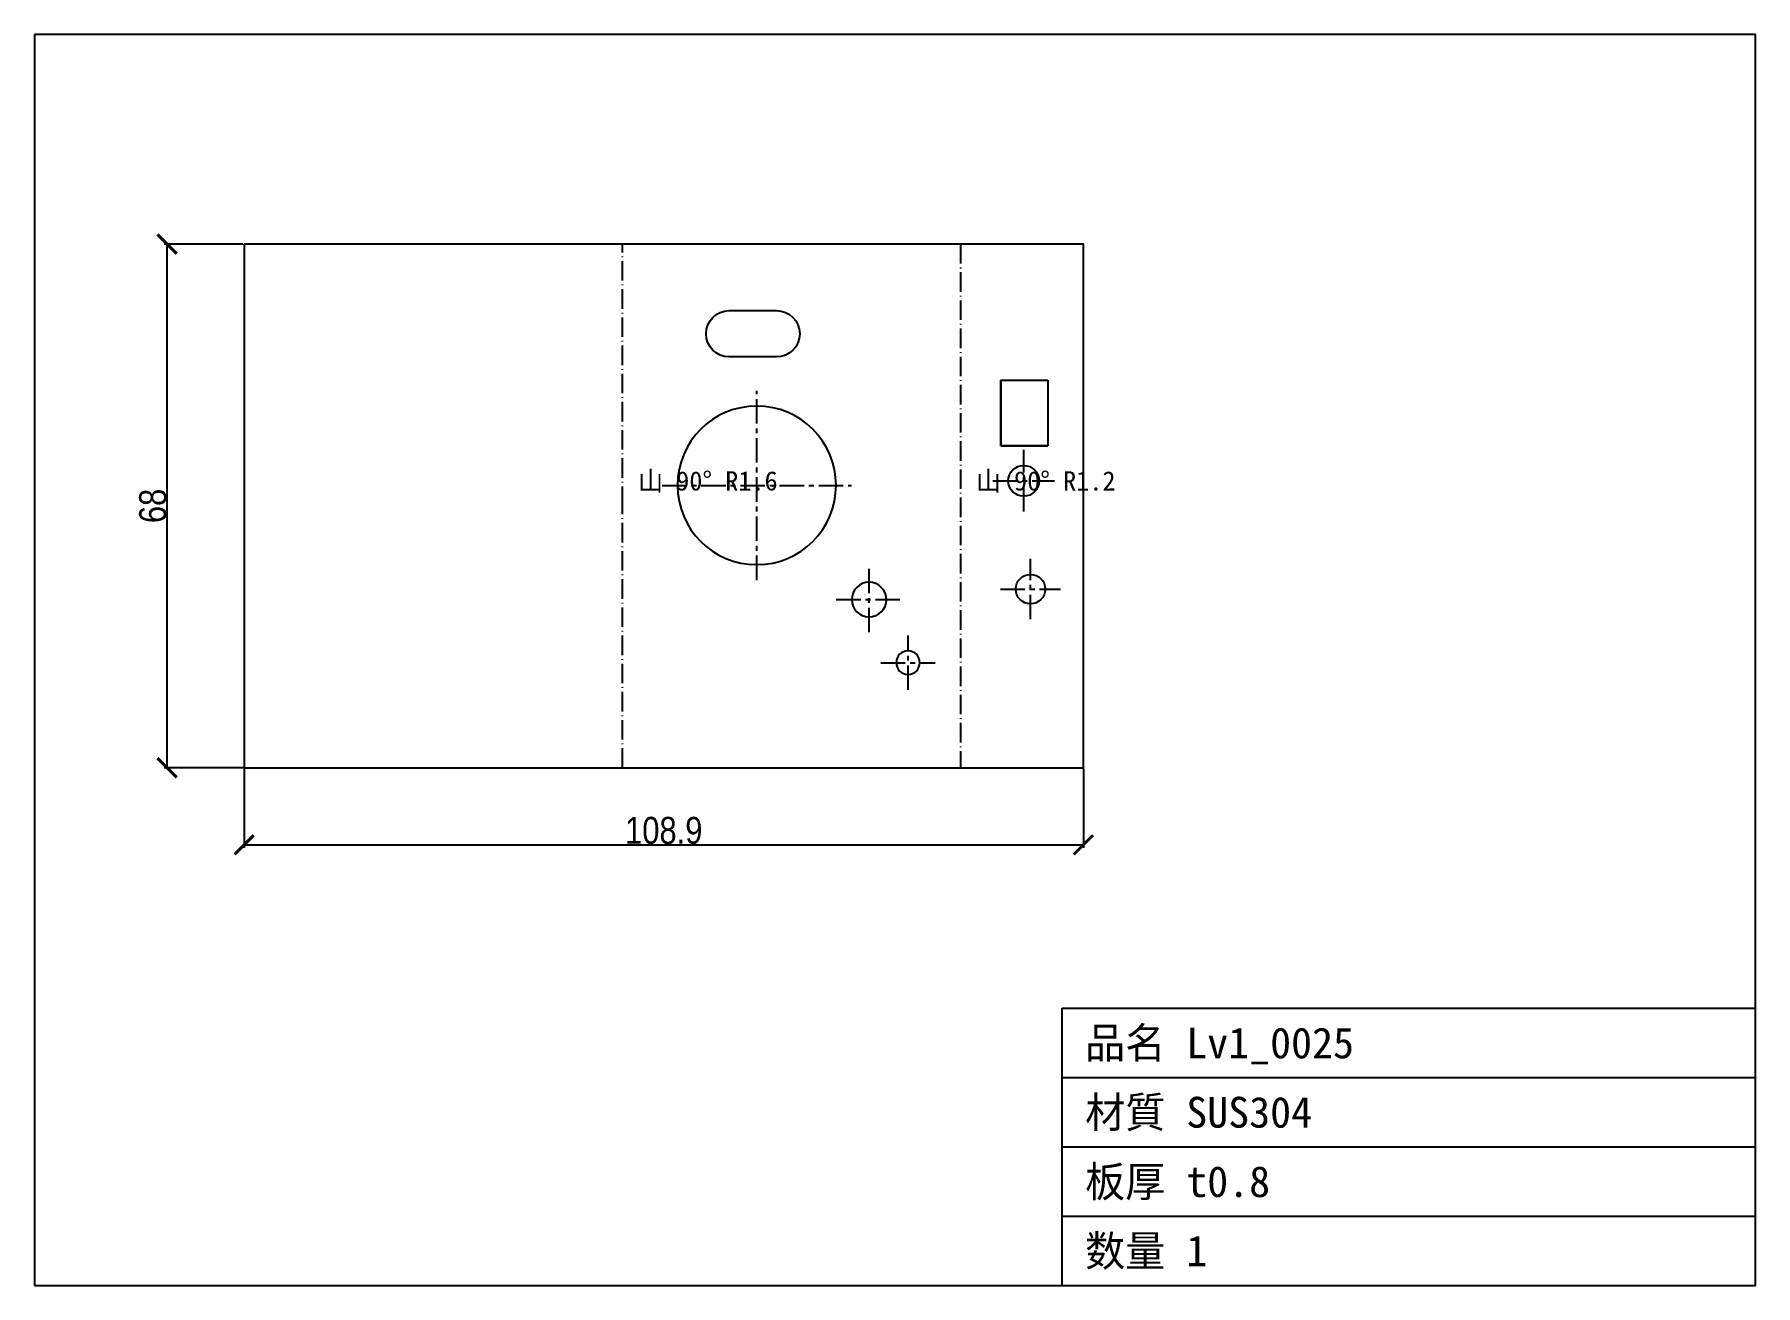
# Model space of a CAD drawing. Header units: millimetres. Extents: x -78 to 145, y -67 to 95.
import ezdxf

# ---------------------------------------------------------------- set-up
doc = ezdxf.new("R2010")
doc.units = ezdxf.units.MM
doc.linetypes.add('CENTER', pattern=[5.08, 3.175, -0.635, 0.635, -0.635])
doc.linetypes.add('DASHDOT', pattern=[3.556, 2.54, -0.508, 0, -0.508])
doc.styles.add('OpenSansCondensed-Light', font='OpenSansCondensed-Light.ttf')
doc.dimstyles.new('EZDXF', dxfattribs={"dimtxt": 0.25, "dimasz": 0.175, "dimexe": 0.375, "dimexo": 0.125, "dimgap": 0.1, "dimtad": 1, "dimlfac": 100, "dimzin": 12, "dimdsep": 46, "dimtxsty": 'OpenSansCondensed-Light', "dimblk": 'ARCHTICK', "dimcen": 2.5, "dimazin": 3, "dimtfac": 0.5, "dimtmove": 2, "dimatfit": 3})

# ---------------------------------------------------------------- blocks, each defined once
blk = doc.blocks.new('_ARCHTICK')
at = {"color": 0, "linetype": 'BYBLOCK', "const_width": 0.15}
blk.add_lwpolyline([(-0.5, -0.5), (0.5, 0.5)], dxfattribs=at)

msp = doc.modelspace()

# ---------------------------------------------------------------- linework, layer by layer
at = {"color": 7, "linetype": 'CONTINUOUS'}
for p, q in [((145.44, 95.2), (-77.9, 95.2)), ((-77.9, 95.2), (-77.9, -67.22)), ((145.44, -67.22), (145.44, 95.2)), ((47.51, 50.3), (50.51, 50.3)), ((47.51, 41.81), (47.51, 50.3)), ((47.51, 50.3), (47.51, 41.81)), ((50.51, 50.3), (53.59, 50.3)), ((53.59, 50.3), (53.59, 48.17)), ((53.59, 48.17), (53.59, 41.81)), ((53.59, 41.81), (47.51, 41.81)), ((47.51, 41.81), (53.59, 41.81)), ((55.44, -67.22), (55.44, -31.22)), ((55.44, -31.22), (145.44, -31.22)), ((55.44, -40.22), (145.44, -40.22)), ((55.44, -49.22), (145.44, -49.22)), ((55.44, -58.22), (145.44, -58.22)), ((-77.9, -67.22), (145.44, -67.22))]:
    msp.add_line(p, q, dxfattribs=at)
at = {"color": 3, "linetype": 'DASHDOT'}
for p, q in [((-1.57, 33.99), (-1.57, 67.98)), ((42.27, 67.98), (42.27, 0)), ((-1.57, 0), (-1.57, 33.99))]:
    msp.add_line(p, q, dxfattribs=at)
at = {"color": 1, "linetype": 'CENTER'}
for p, q in [((15.83, 24.37), (15.83, 48.94)), ((50.47, 33.25), (50.47, 41.25)), ((3.55, 36.66), (28.12, 36.66)), ((46.47, 37.25), (54.47, 37.25)), ((51.35, 19.29), (51.35, 27.1)), ((30.4, 17.58), (30.4, 26.08)), ((47.45, 23.19), (55.26, 23.19)), ((26.15, 21.83), (34.65, 21.83)), ((35.46, 10.1), (35.46, 17.18)), ((31.92, 13.64), (39, 13.64))]:
    msp.add_line(p, q, dxfattribs=at)
at = {"color": 7, "linetype": 'CONTINUOUS'}
msp.add_lwpolyline([(-50.68, 67.98), (-50.68, 0), (58.21, 0), (58.21, 67.98)], close=True, dxfattribs=at)
msp.add_lwpolyline([(12.26, 59.34), (18.41, 59.34, -1), (18.41, 53.34), (12.26, 53.34, -1)], format="xyb", close=True, dxfattribs=at)
for centre, radius in [((50.47, 37.25), 2), ((51.35, 23.19), 1.91)]:
    msp.add_circle(centre, radius, dxfattribs=at)
for centre, radius, start, end in [((15.83, 36.66), 10.29, 0, 180), ((15.83, 36.66), 10.29, 180, 0), ((30.4, 21.83), 2.25, 0, 180), ((30.4, 21.83), 2.25, 180, 0), ((35.46, 13.64), 1.54, 0, 180), ((35.46, 13.64), 1.54, 180, 0)]:
    msp.add_arc(centre, radius, start, end, dxfattribs=at)

# ---------------------------------------------------------------- texts
at = {"color": 2}
for s, height, p in [('山 90° R1.6', 2.5, (0.43, 35.99)), ('山 90° R1.2', 2.5, (44.27, 35.99)), ('品名 Lv1_0025', 4, (58.44, -37.72)), ('材質 SUS304', 4, (58.44, -46.72)), ('板厚 t0.8', 4, (58.44, -55.72)), ('数量 1', 4, (58.44, -64.72))]:
    msp.add_text(s, height=height, dxfattribs=at).set_placement(p)

# ---------------------------------------------------------------- dimensions: what is measured, and where the dimension line sits
at = {"color": 8}
msp.add_linear_dim(base=(-60.68, 0), p1=(-50.68, 0), p2=(-50.68, 67.98), angle=90, dimstyle='EZDXF', override={"dimtxt": 3.5, "dimasz": 2.5, "dimdec": 1, "dimlfac": 1}, dxfattribs=at).render()
msp.add_linear_dim(base=(-50.68, -10), p1=(-50.68, 0), p2=(58.21, 0), dimstyle='EZDXF', override={"dimtxt": 3.5, "dimasz": 2.5, "dimdec": 1, "dimlfac": 1}, dxfattribs=at).render()

doc.saveas('drawing.dxf')
